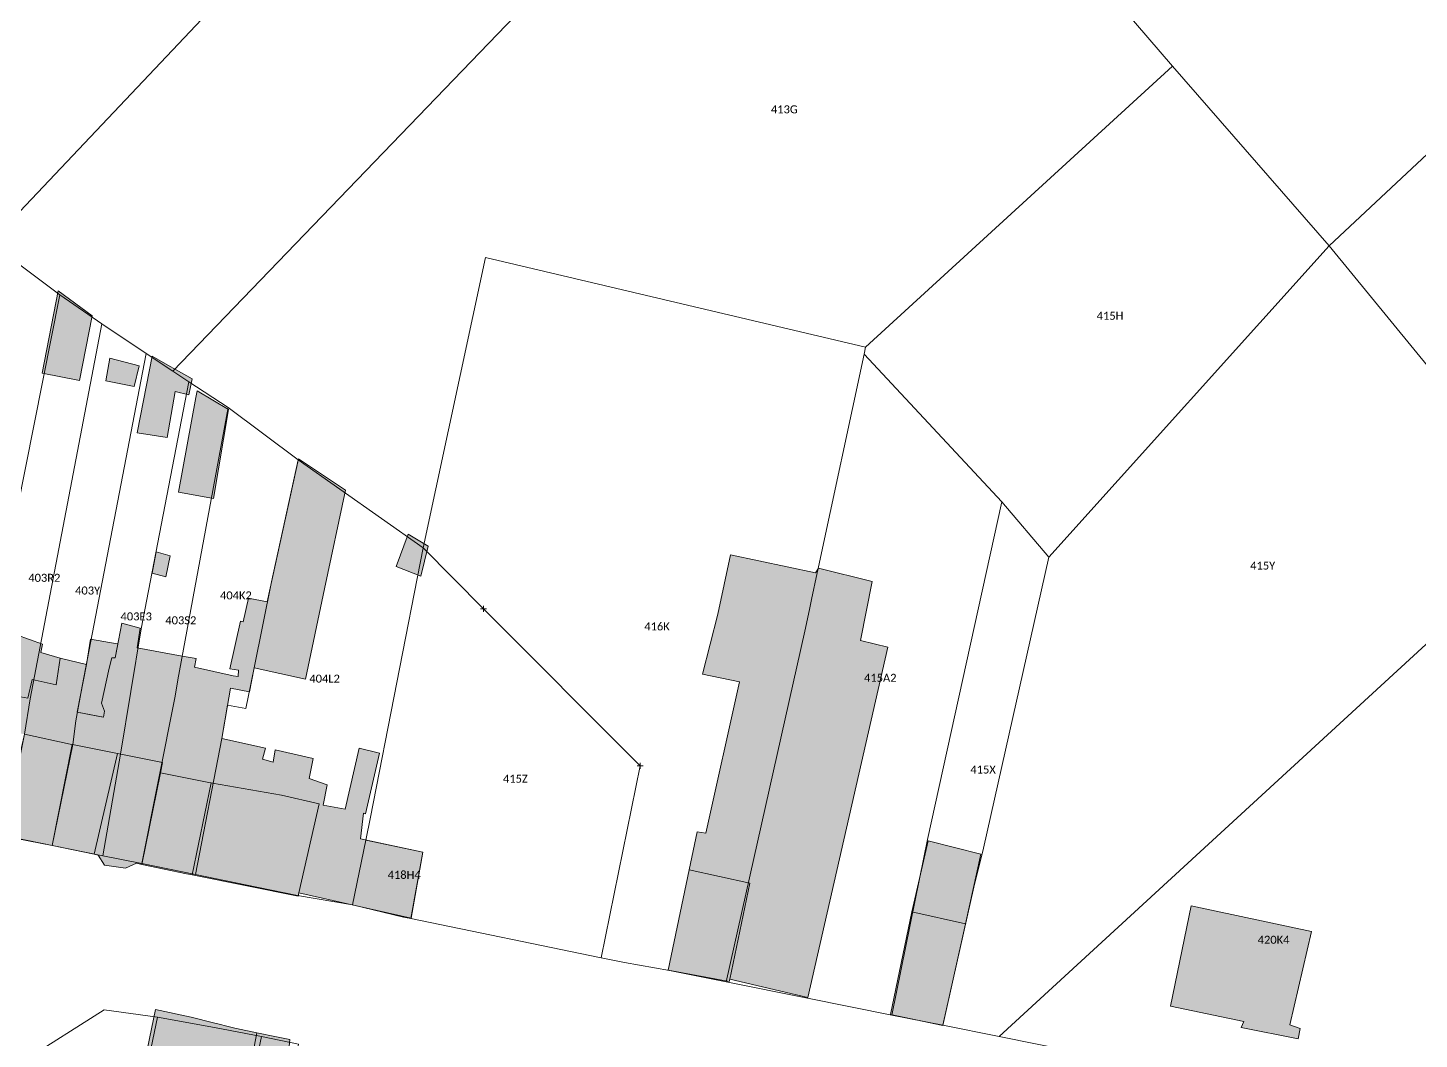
# Model space of a CAD drawing. Header units: metres. Extents: x 113120 to 240396, y 120329 to 242116.
# Drawn here: x 114093.9 to 114233, y 121596.9 to 121698.1 of the extents above; entities that cross this region are included whole.
import ezdxf

# ---------------------------------------------------------------- set-up
doc = ezdxf.new("R2010")
doc.units = ezdxf.units.M
doc.header["$LTSCALE"] = 3
doc.header["$PDMODE"] = 2
doc.header["$PDSIZE"] = 0.3
for name, color, linetype, lineweight in [('Bpn_CaPa', 78, 'Continuous', 0), ('Bpn_ReBu', 4, 'Continuous', 0), ('Bpt_CaNu', 7, 'Continuous', 0), ('Bpt_PrSt', 7, 'Continuous', 0), ('Hachure bâtiment', 11, 'Continuous', 0)]:
    doc.layers.add(name, color=color, linetype=linetype, lineweight=lineweight)
doc.styles.add('Legend', font='')
doc.styles.get('Legend').set_extended_font_data('Calibri')

msp = doc.modelspace()

# ---------------------------------------------------------------- hatches: boundary and pattern name
at = {"layer": 'Hachure bâtiment'}
h = msp.add_hatch(color=256, dxfattribs=at)
h.dxf.hatch_style = 1
h.paths.add_polyline_path([(114100.35, 121669.25), (114099.07, 121662.8), (114095.32, 121663.52), (114096.92, 121671.75)])
h = msp.add_hatch(color=256, dxfattribs=at)
h.dxf.hatch_style = 1
h.paths.add_polyline_path([(114105.03, 121664.25), (114104.55, 121662.2), (114101.7, 121662.77), (114102.1, 121665.03)])
h = msp.add_hatch(color=256, dxfattribs=at)
h.dxf.hatch_style = 1
h.paths.add_polyline_path([(114105.77, 121662.33), (114106.34, 121665.22), (114107.67, 121664.46), (114108.98, 121663.73), (114110.32, 121662.97), (114110, 121661.36), (114108.63, 121661.68), (114107.84, 121657.09), (114104.84, 121657.57)])
h = msp.add_hatch(color=256, dxfattribs=at)
h.dxf.hatch_style = 1
h.paths.add_polyline_path([(114113.96, 121659.89), (114112.48, 121650.99), (114108.98, 121651.62), (114110.7, 121661.1), (114110.82, 121661.77)])
h = msp.add_hatch(color=256, dxfattribs=at)
h.dxf.hatch_style = 1
h.paths.add_polyline_path([(114125.67, 121651.83), (114123.55, 121641.97), (114121.67, 121632.92), (114116.52, 121634.08), (114116.07, 121631.68), (114114.15, 121632.03), (114113.3, 121627), (114117.67, 121626.05), (114117.35, 121624.92), (114118.42, 121624.65), (114118.63, 121625.88), (114122.42, 121625), (114122.03, 121623), (114123.83, 121622.37), (114123.43, 121620.32), (114125.62, 121619.95), (114127.02, 121626.05), (114129.07, 121625.52), (114127.67, 121619.48), (114127.47, 121619.52), (114127.15, 121616.97), (114133.38, 121615.63), (114132.22, 121609.05), (114120.99, 121611.57), (114123.02, 121620.48), (114119.27, 121621.35), (114112.38, 121622.54), (114112.23, 121622.56), (114112.01, 121622.61), (114107.18, 121623.57), (114107.38, 121624.6), (114102.87, 121625.5), (114098.53, 121626.36), (114098.35, 121626.39), (114098.13, 121626.44), (114093.58, 121627.42), (114088.45, 121628.52), (114088.27, 121628.56), (114088.05, 121628.6), (114081.86, 121629.84), (114081.64, 121629.89), (114081.56, 121629.91), (114083.32, 121636.95), (114089.7, 121635.65), (114089.78, 121637.43), (114090.3, 121637.25), (114090.75, 121639.83), (114091.7, 121639.57), (114091.32, 121637.88), (114092.78, 121637.37), (114091.7, 121631.43), (114093.9, 121631.05), (114094.32, 121632.91), (114096.72, 121632.37), (114097.15, 121635.03), (114099.77, 121634.41), (114098.83, 121629.63), (114101.47, 121629.12), (114101.58, 121629.75), (114101.27, 121630.52), (114102.03, 121634.03), (114102.3, 121635.08), (114102.62, 121635.08), (114103.3, 121638.52), (114105.12, 121638.03), (114104.83, 121636.05), (114109.33, 121635.25), (114110.72, 121635), (114110.55, 121634.12), (114114.42, 121633.28), (114114.92, 121633.2), (114114.98, 121633.83), (114114.1, 121633.97), (114115.15, 121638.72), (114115.43, 121638.65), (114115.95, 121641.03), (114117.83, 121640.65), (114120.95, 121654.97)])
h = msp.add_hatch(color=256, dxfattribs=at)
h.dxf.hatch_style = 1
h.paths.add_polyline_path([(114133.92, 121646.23), (114133.18, 121643.23), (114130.73, 121644.2), (114131.92, 121647.43)])
h = msp.add_hatch(color=256, dxfattribs=at)
h.dxf.hatch_style = 1
h.paths.add_polyline_path([(114108.15, 121645.28), (114107.7, 121643.15), (114106.33, 121643.53), (114106.72, 121645.65)], flags=17)
h = msp.add_hatch(color=256, dxfattribs=at)
h.dxf.hatch_style = 1
h.paths.add_polyline_path([(114172.67, 121643.57), (114172.95, 121644.02), (114178.33, 121642.7), (114177.15, 121636.8), (114179.88, 121636.12), (114171.88, 121601.12), (114164.08, 121602.93), (114166.08, 121612.52), (114160.03, 121613.88), (114160.83, 121617.68), (114161.7, 121617.53), (114165.05, 121632.67), (114161.35, 121633.42), (114162.88, 121639.42), (114164.17, 121645.37)])
h = msp.add_hatch(color=256, dxfattribs=at)
h.dxf.hatch_style = 1
h.paths.add_polyline_path([(114095.2, 121635.61), (114097.15, 121635.03), (114096.72, 121632.37), (114094.32, 121632.91), (114093.9, 121631.05), (114091.7, 121631.43), (114092.78, 121637.37), (114095.38, 121636.43)], flags=17)
h = msp.add_hatch(color=256, dxfattribs=at)
h.dxf.hatch_style = 1
h.paths.add_polyline_path([(114099.73, 121634.23), (114099.77, 121634.41), (114100.18, 121636.94), (114102.82, 121636.45), (114102.89, 121636.44), (114102.62, 121635.08), (114102.57, 121635.08), (114102.52, 121635.08), (114102.3, 121635.08), (114102.03, 121634.03), (114101.27, 121630.52), (114101.58, 121629.75), (114101.47, 121629.12), (114100.91, 121629.23), (114100.89, 121629.23), (114098.83, 121629.63)], flags=17)
h = msp.add_hatch(color=256, dxfattribs=at)
h.dxf.hatch_style = 1
h.paths.add_polyline_path([(114098.13, 121626.44), (114098.35, 121626.39), (114096.35, 121616.29), (114091.3, 121617.33), (114093.58, 121627.42)], flags=17)
h = msp.add_hatch(color=256, dxfattribs=at)
h.dxf.hatch_style = 1
h.paths.add_polyline_path([(114098.53, 121626.36), (114102.87, 121625.5), (114100.52, 121615.43), (114096.35, 121616.29), (114098.35, 121626.39)], flags=17)
h = msp.add_hatch(color=256, dxfattribs=at)
h.dxf.hatch_style = 1
h.paths.add_polyline_path([(114107.38, 121624.6), (114107.18, 121623.57), (114105.3, 121614.41), (114104.78, 121614.52), (114103.67, 121614.05), (114101.58, 121614.35), (114100.92, 121615.35), (114100.52, 121615.43), (114102.87, 121625.5)], flags=17)
h = msp.add_hatch(color=256, dxfattribs=at)
h.dxf.hatch_style = 1
h.paths.add_polyline_path([(114112.01, 121622.61), (114112.23, 121622.56), (114110.34, 121613.37), (114109.78, 121613.48), (114105.3, 121614.41), (114107.18, 121623.57)], flags=17)
h = msp.add_hatch(color=256, dxfattribs=at)
h.dxf.hatch_style = 1
h.paths.add_polyline_path([(114112.38, 121622.54), (114119.27, 121621.35), (114123.02, 121620.48), (114120.99, 121611.57), (114120.92, 121611.23), (114110.34, 121613.37), (114112.23, 121622.56)], flags=17)
h = msp.add_hatch(color=256, dxfattribs=at)
h.dxf.hatch_style = 1
h.paths.add_polyline_path([(114189.2, 121615.42), (114187.67, 121608.47), (114182.3, 121609.67), (114183.93, 121616.77)])
h = msp.add_hatch(color=256, dxfattribs=at)
h.dxf.hatch_style = 1
h.paths.add_polyline_path([(114166.08, 121612.52), (114164.08, 121602.93), (114164.03, 121602.72), (114157.93, 121603.83), (114160.03, 121613.88)])
h = msp.add_hatch(color=256, dxfattribs=at)
h.dxf.hatch_style = 1
h.paths.add_polyline_path([(114222.25, 121607.7), (114220.07, 121598.38), (114221.13, 121598.02), (114220.93, 121596.98), (114215.23, 121598.12), (114215.47, 121598.7), (114208.15, 121600.23), (114210.23, 121610.27)])
h = msp.add_hatch(color=256, dxfattribs=at)
h.dxf.hatch_style = 1
h.paths.add_polyline_path([(114187.67, 121608.47), (114185.4, 121598.32), (114180.15, 121599.4), (114182.3, 121609.67)])
h = msp.add_hatch(color=256, dxfattribs=at)
h.dxf.hatch_style = 1
h.paths.add_polyline_path([(114112.77, 121576.62), (114111.3, 121576.93), (114110.43, 121577.11), (114109.57, 121577.29), (114110.64, 121582.46), (114111.5, 121582.28), (114111.91, 121584.23), (114111.05, 121584.41), (114110.93, 121584.43), (114109.56, 121584.72), (114110.19, 121587.75), (114104.39, 121588.95), (114106.67, 121599.89), (114110.22, 121599.15), (114112.45, 121598.58), (114112.91, 121598.47), (114113.92, 121598.21), (114114.59, 121598.04), (114114.78, 121598), (114116.8, 121597.58), (114114.78, 121586.9), (114114.76, 121586.8), (114114.19, 121583.75), (114113.81, 121581.8), (114113.45, 121579.88)])
h = msp.add_hatch(color=256, dxfattribs=at)
h.dxf.hatch_style = 1
h.paths.add_polyline_path([(114117.18, 121579.1), (114113.45, 121579.88), (114114.78, 121586.9), (114116.8, 121597.58), (114118.76, 121597.17), (114120.1, 121596.89), (114119.24, 121587.82), (114117.52, 121580.64)])

# ---------------------------------------------------------------- linework, layer by layer
at = {"layer": 'Bpn_CaPa'}
for points in [[(114280.07, 121663.83), (114252.43, 121641.87), (114246.83, 121648.4), (114224.03, 121676.27), (114275.17, 121724.15), (114373, 121809.74), (114412.49, 121775.43), (114431.43, 121792.45), (114435.01, 121789.93), (114480.61, 121760.64), (114472.73, 121747.04), (114494.8, 121743.44), (114536.65, 121721.25), (114515.49, 121725.8), (114394.77, 121747.4), (114387.22, 121712.38), (114375.07, 121653.9), (114374.51, 121651.2), (114369.25, 121636.31), (114357.78, 121628.58), (114350.45, 121637.49), (114346.37, 121642.13), (114309.13, 121686.66), (114280.07, 121663.83)], [(114224.03, 121676.27), (114208.35, 121694.23), (114175.05, 121732.94), (114160.97, 121748.65), (114153.09, 121757.44), (114193.2, 121797.19), (114275.17, 121724.15), (114224.03, 121676.27)], [(114097.1, 121671.35), (114091.5, 121675.57), (114090.12, 121676.61), (114112.47, 121700.15), (114160.97, 121748.65), (114175.05, 121732.94), (114108.4, 121663.72), (114105.72, 121665.5), (114101.29, 121668.47), (114097.1, 121671.35)], [(114090.12, 121676.61), (114042.01, 121709.44), (114071.84, 121735.58), (114112.47, 121700.15), (114090.12, 121676.61)], [(114133.42, 121646.05), (114120.92, 121654.85), (114113.92, 121660.1), (114109.99, 121662.67), (114108.4, 121663.72), (114175.05, 121732.94), (114208.35, 121694.23), (114177.66, 121666.13), (114139.67, 121675.1), (114133.42, 121646.05)], [(114224.03, 121676.27), (114196, 121645.13), (114191.28, 121650.66), (114177.51, 121665.43), (114177.66, 121666.13), (114208.35, 121694.23), (114224.03, 121676.27)], [(114224.03, 121676.27), (114246.83, 121648.4), (114242.72, 121644.69), (114191.01, 121597.22), (114185.4, 121598.34), (114188.48, 121612.12), (114189.47, 121616.03), (114196, 121645.13), (114224.03, 121676.27)], [(114097.1, 121671.35), (114090.23, 121636.92), (114089.92, 121635.13), (114086.61, 121618.23), (114079.38, 121619.64), (114081.45, 121629.93), (114082.94, 121637.07), (114084.2, 121642.63), (114091.5, 121675.57), (114097.1, 121671.35)], [(114133.42, 121646.05), (114139.67, 121675.1), (114177.66, 121666.13), (114177.51, 121665.43), (114172.96, 121644.15), (114172.83, 121643.56), (114172.25, 121640.89), (114172.05, 121639.89), (114171.58, 121637.72), (114163.74, 121602.66), (114158.05, 121603.82), (114153.57, 121604.61), (114151.23, 121605.08), (114155.11, 121624.26), (114139.47, 121639.97), (114133.42, 121646.05)], [(114097.1, 121671.35), (114101.29, 121668.47), (114094.13, 121630.96), (114093.58, 121627.42), (114091.55, 121617.25), (114086.61, 121618.23), (114089.92, 121635.13), (114090.23, 121636.92), (114097.1, 121671.35)], [(114096.35, 121616.29), (114091.55, 121617.25), (114093.58, 121627.42), (114094.13, 121630.96), (114101.29, 121668.47), (114105.72, 121665.5), (114099.34, 121632.25), (114098.71, 121628.78), (114098.39, 121626.39), (114096.35, 121616.29)], [(114096.35, 121616.29), (114098.39, 121626.39), (114098.71, 121628.78), (114099.34, 121632.25), (114105.72, 121665.5), (114108.4, 121663.72), (114109.99, 121662.67), (114105.25, 121637.97), (114103.18, 121625.44), (114101.39, 121615.27), (114096.35, 121616.29)], [(114177.51, 121665.43), (114191.28, 121650.66), (114183.87, 121616.9), (114183.05, 121612.97), (114180.28, 121599.35), (114171.87, 121601.03), (114163.74, 121602.66), (114171.58, 121637.72), (114172.05, 121639.89), (114172.25, 121640.89), (114172.83, 121643.56), (114172.96, 121644.15), (114177.51, 121665.43)], [(114109.99, 121662.67), (114113.92, 121660.1), (114108.91, 121632.88), (114108.62, 121631.23), (114105.31, 121614.49), (114101.39, 121615.27), (114103.18, 121625.44), (114105.25, 121637.97), (114109.99, 121662.67)], [(114120.92, 121654.85), (114118.27, 121642.65), (114116.52, 121634.08), (114115.7, 121629.99), (114113.86, 121630.33), (114113.3, 121627), (114110.68, 121613.39), (114105.31, 121614.49), (114108.62, 121631.23), (114108.91, 121632.88), (114113.92, 121660.1), (114120.92, 121654.85)], [(114133.42, 121646.05), (114128.18, 121619.14), (114127.71, 121616.85), (114126.38, 121610.36), (114120.85, 121611.31), (114116.8, 121612.14), (114110.68, 121613.39), (114113.3, 121627), (114113.86, 121630.33), (114115.7, 121629.99), (114116.52, 121634.08), (114118.27, 121642.65), (114120.92, 121654.85), (114133.42, 121646.05)], [(114180.28, 121599.35), (114183.05, 121612.97), (114183.87, 121616.9), (114191.28, 121650.66), (114196, 121645.13), (114189.47, 121616.03), (114188.48, 121612.12), (114185.4, 121598.34), (114180.28, 121599.35)], [(114133.42, 121646.05), (114139.47, 121639.97), (114155.11, 121624.26), (114151.23, 121605.08), (114132.21, 121609), (114133.38, 121615.63), (114127.71, 121616.85), (114128.18, 121619.14), (114133.42, 121646.05)], [(114242.72, 121644.69), (114240.91, 121630.77), (114238.18, 121615.27), (114235.09, 121596.21), (114233.33, 121588.67), (114191.01, 121597.22), (114242.72, 121644.69)], [(114126.38, 121610.36), (114127.71, 121616.85), (114133.38, 121615.63), (114132.21, 121609), (114131.47, 121609.15), (114126.38, 121610.36)], [(114106.88, 121599.15), (114104.78, 121589.06), (114101.32, 121574.6), (114103.29, 121574.87), (114103.52, 121572.11), (114096.21, 121571.41), (114093.45, 121594.75), (114101.53, 121599.88), (114106.88, 121599.15)], [(114106.88, 121599.15), (114112.55, 121598.11), (114117.28, 121597.22), (114113.96, 121581.39), (114113.08, 121577.48), (114110.62, 121567.51), (114114.36, 121566.76), (114118.8, 121565.87), (114122.6, 121565.1), (114126.56, 121564.31), (114127.56, 121564.1), (114127.69, 121563.02), (114112.23, 121561.02), (114107.7, 121560.46), (114107.28, 121563.44), (114107.19, 121564.11), (114097.26, 121562.89), (114096.21, 121571.41), (114103.52, 121572.11), (114103.29, 121574.87), (114101.32, 121574.6), (114104.78, 121589.06), (114106.88, 121599.15)], [(114120.97, 121596.45), (114117.44, 121580.61), (114114.36, 121566.76), (114110.62, 121567.51), (114113.08, 121577.48), (114113.96, 121581.39), (114117.28, 121597.22), (114120.97, 121596.45)]]:
    msp.add_lwpolyline(points, close=True, dxfattribs=at)
at = {"layer": 'Bpn_ReBu'}
for points in [[(114100.35, 121669.25), (114099.07, 121662.8), (114095.32, 121663.52), (114096.92, 121671.75), (114100.35, 121669.25)], [(114105.03, 121664.25), (114104.55, 121662.2), (114101.7, 121662.77), (114102.1, 121665.03), (114105.03, 121664.25)], [(114105.77, 121662.33), (114106.34, 121665.22), (114107.67, 121664.46), (114108.98, 121663.73), (114110.32, 121662.97), (114110, 121661.36), (114108.63, 121661.68), (114107.84, 121657.09), (114104.84, 121657.57), (114105.77, 121662.33)], [(114113.96, 121659.89), (114112.48, 121650.99), (114108.98, 121651.62), (114110.7, 121661.1), (114110.82, 121661.77), (114113.96, 121659.89)], [(114133.92, 121646.23), (114133.18, 121643.23), (114130.73, 121644.2), (114131.92, 121647.43), (114133.92, 121646.23)], [(114108.15, 121645.28), (114107.7, 121643.15), (114106.33, 121643.53), (114106.72, 121645.65), (114108.15, 121645.28)], [(114172.67, 121643.57), (114172.95, 121644.02), (114178.33, 121642.7), (114177.15, 121636.8), (114179.88, 121636.12), (114171.88, 121601.12), (114164.08, 121602.93), (114166.08, 121612.52), (114160.03, 121613.88), (114160.83, 121617.68), (114161.7, 121617.53), (114165.05, 121632.67), (114161.35, 121633.42), (114162.88, 121639.42), (114164.17, 121645.37), (114172.67, 121643.57)], [(114095.2, 121635.61), (114097.15, 121635.03), (114096.72, 121632.37), (114094.32, 121632.91), (114093.9, 121631.05), (114091.7, 121631.43), (114092.78, 121637.37), (114095.38, 121636.43), (114095.2, 121635.61)], [(114099.73, 121634.23), (114099.77, 121634.41), (114100.18, 121636.94), (114102.82, 121636.45), (114102.89, 121636.44), (114102.62, 121635.08), (114102.57, 121635.08), (114102.52, 121635.08), (114102.3, 121635.08), (114102.03, 121634.03), (114101.27, 121630.52), (114101.58, 121629.75), (114101.47, 121629.12), (114100.91, 121629.23), (114100.89, 121629.23), (114098.83, 121629.63), (114099.73, 121634.23)], [(114098.13, 121626.44), (114098.35, 121626.39), (114096.35, 121616.29), (114091.3, 121617.33), (114093.58, 121627.42), (114098.13, 121626.44)], [(114098.53, 121626.36), (114102.87, 121625.5), (114100.52, 121615.43), (114096.35, 121616.29), (114098.35, 121626.39), (114098.53, 121626.36)], [(114107.38, 121624.6), (114107.18, 121623.57), (114105.3, 121614.41), (114104.78, 121614.52), (114103.67, 121614.05), (114101.58, 121614.35), (114100.92, 121615.35), (114100.52, 121615.43), (114102.87, 121625.5), (114107.38, 121624.6)], [(114112.01, 121622.61), (114112.23, 121622.56), (114110.34, 121613.37), (114109.78, 121613.48), (114105.3, 121614.41), (114107.18, 121623.57), (114112.01, 121622.61)], [(114112.38, 121622.54), (114119.27, 121621.35), (114123.02, 121620.48), (114120.99, 121611.57), (114120.92, 121611.23), (114110.34, 121613.37), (114112.23, 121622.56), (114112.38, 121622.54)], [(114189.2, 121615.42), (114187.67, 121608.47), (114182.3, 121609.67), (114183.93, 121616.77), (114189.2, 121615.42)], [(114166.08, 121612.52), (114164.08, 121602.93), (114164.03, 121602.72), (114157.93, 121603.83), (114160.03, 121613.88), (114166.08, 121612.52)], [(114222.25, 121607.7), (114220.07, 121598.38), (114221.13, 121598.02), (114220.93, 121596.98), (114215.23, 121598.12), (114215.47, 121598.7), (114208.15, 121600.23), (114210.23, 121610.27), (114222.25, 121607.7)], [(114187.67, 121608.47), (114185.4, 121598.32), (114180.15, 121599.4), (114182.3, 121609.67), (114187.67, 121608.47)], [(114117.18, 121579.1), (114113.45, 121579.88), (114114.78, 121586.9), (114116.8, 121597.58), (114118.76, 121597.17), (114120.1, 121596.89), (114119.24, 121587.82), (114117.52, 121580.64), (114117.18, 121579.1)]]:
    msp.add_lwpolyline(points, close=True, dxfattribs=at)
for points in [[(114093.9, 121631.05), (114094.32, 121632.91), (114096.72, 121632.37), (114097.15, 121635.03), (114099.77, 121634.41), (114098.83, 121629.63), (114101.47, 121629.12), (114101.58, 121629.75), (114101.27, 121630.52), (114102.03, 121634.03), (114102.3, 121635.08), (114102.62, 121635.08), (114103.3, 121638.52), (114105.12, 121638.03), (114104.83, 121636.05), (114109.33, 121635.25), (114110.72, 121635), (114110.55, 121634.12), (114114.42, 121633.28), (114114.92, 121633.2), (114114.98, 121633.83), (114114.1, 121633.97), (114115.15, 121638.72), (114115.43, 121638.65), (114115.95, 121641.03), (114117.83, 121640.65), (114120.95, 121654.97), (114125.67, 121651.83), (114125.67, 121651.83), (114123.55, 121641.97), (114121.67, 121632.92), (114116.52, 121634.08), (114116.07, 121631.68), (114114.15, 121632.03), (114113.3, 121627), (114117.67, 121626.05), (114117.35, 121624.92), (114118.42, 121624.65), (114118.63, 121625.88), (114122.42, 121625), (114122.03, 121623), (114123.83, 121622.37), (114123.43, 121620.32), (114125.62, 121619.95), (114127.02, 121626.05), (114129.07, 121625.52), (114127.67, 121619.48), (114127.47, 121619.52), (114127.15, 121616.97), (114133.38, 121615.63), (114132.22, 121609.05), (114120.99, 121611.57), (114123.02, 121620.48), (114119.27, 121621.35), (114112.38, 121622.54), (114112.23, 121622.56), (114112.01, 121622.61), (114107.18, 121623.57), (114107.38, 121624.6), (114102.87, 121625.5), (114098.53, 121626.36), (114098.35, 121626.39), (114098.13, 121626.44), (114093.58, 121627.42)], [(114104.39, 121588.95), (114106.67, 121599.89), (114110.22, 121599.15), (114112.45, 121598.58), (114112.91, 121598.47), (114113.92, 121598.21), (114114.59, 121598.04), (114114.78, 121598), (114116.8, 121597.58), (114114.78, 121586.9)]]:
    msp.add_lwpolyline(points, dxfattribs=at)
at = {"layer": 'Bpt_PrSt'}
for p in [(114139.47, 121639.97), (114155.11, 121624.26)]:
    msp.add_point(p, dxfattribs=at)

# ---------------------------------------------------------------- texts
at = {"layer": 'Bpt_CaNu', "char_height": 0.8, "attachment_point": 7, "style": 'Legend'}
for s, insert in [('413G', (114168.2, 121689.5)), ('415H', (114200.77, 121668.86)), ('415Y', (114216.12, 121643.88)), ('403R2', (114093.95, 121642.66)), ('403Y', (114098.63, 121641.39)), ('404K2', (114113.12, 121640.9)), ('403E3', (114103.17, 121638.8)), ('403S2', (114107.65, 121638.41)), ('416K', (114155.54, 121637.8)), ('404L2', (114122.05, 121632.58)), ('415A2', (114177.51, 121632.66)), ('415X', (114188.14, 121623.49)), ('415Z', (114141.41, 121622.57)), ('418H4', (114129.88, 121612.96)), ('420K4', (114216.87, 121606.47))]:
    msp.add_mtext(s, dxfattribs=dict(at, insert=insert))

doc.saveas('drawing.dxf')
